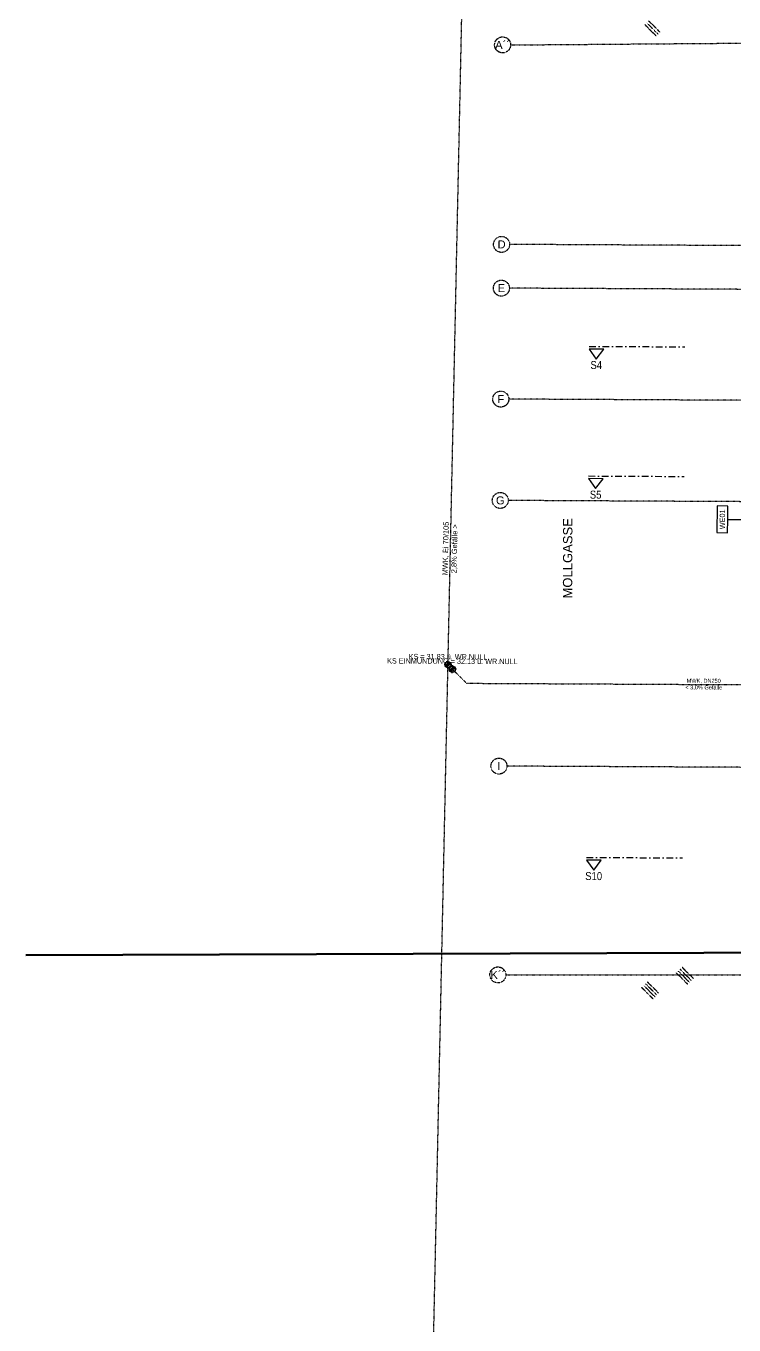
# Model space of a CAD drawing. Header units: millimetres. Extents: x -22184 to 119634, y -59962 to 51543.
# Drawn here: x -22184 to -8900, y -9983 to 14368 of the extents above; entities that cross this region are included whole.
import ezdxf
from ezdxf.enums import TextEntityAlignment as Align

# ---------------------------------------------------------------- set-up
doc = ezdxf.new("R2010")
doc.units = ezdxf.units.MM
for name, pattern in [('DASHDOT', [1, 0.5, -0.25, 0, -0.25]), ('STRICHPUNKT', [1, 0.5, -0.25, 0, -0.25]), ('STRICHPUNKTX2', [2, 1, -0.5, 0, -0.5])]:
    doc.linetypes.add(name, pattern=pattern)
for name, color, linetype in [('01-SCH-G00-Lkg-M0', 8, 'STRICHPUNKTX2'), ('01-SYM-G00-Lkg-Aufbauten', 8, 'Continuous'), ('01-TXT---------M0', 1, 'Continuous'), ('02-AXO-G00-Lkg-M0', 8, 'STRICHPUNKT'), ('02-DIM-G00-LKG-M0', 8, 'Continuous'), ('07-MWK-G00-Lkg-M0', 4, 'STRICHPUNKT'), ('07-SYM-G00-LKG-M0', 8, 'Continuous'), ('07-TXT---------M0', 8, 'Continuous'), ('09-TXT-G00-LKG-M0', 8, 'Continuous')]:
    doc.layers.add(name, color=color, linetype=linetype)
doc.styles.add('ARIAL', font='arial.ttf', dxfattribs={"width": 0.85})
doc.styles.get("Standard").update_dxf_attribs({"font": 'arial.ttf'})
doc.dimstyles.new('pp chromy&schneider', dxfattribs={"dimscale": 0.005, "dimtxt": 25, "dimasz": 10, "dimexe": 0, "dimexo": 0, "dimgap": 5, "dimtad": 1, "dimdec": 1, "dimlfac": 100, "dimrnd": 0.1, "dimzin": 9, "dimdsep": 46, "dimtxsty": 'ARIAL', "dimblk": 'c&s kote', "dimcen": 0, "dimse1": 1, "dimse2": 1, "dimclrd": 8, "dimclrt": 8, "dimadec": 0, "dimazin": 0, "dimtfac": 0.75, "dimtdec": 1, "dimtix": 1, "dimtmove": 2, "dimatfit": 0, "dimldrblk": 'NONE', "dimfxl": 1, "dimtolj": 1, "dimlwd": -1, "dimarcsym": 0})

# ---------------------------------------------------------------- blocks, each defined once
blk = doc.blocks.new('BodenWandaufbau')
blk.add_line((0.597, -0.391), (0.597, -1.811))
blk.add_lwpolyline([(0.597, -0.391), (0.847, -0.391), (0.847, -0.191), (0.347, -0.191), (0.347, -0.391)], close=True)
at = {"layer": '01-TXT---------M0', "color": 0, "style": 'ARIAL', "width": 0.85}
blk.add_attdef('NR', text='', height=0.1, rotation=0, dxfattribs=at).set_placement((0.597, -0.291), align=Align.MIDDLE)
blk = doc.blocks.new('schnittführung')
at = {"color": 4, "linetype": 'DASHDOT', "ltscale": 0.25}
blk.add_line((0.237, -0.138), (0.237, 1.662), dxfattribs=at)
blk.add_line((0.237, -0.138), (0.237, 1.662), dxfattribs=at)
blk.add_line((0.237, -0.138), (0.237, 1.662), dxfattribs=at)
at = {"color": 4}
blk.add_lwpolyline([(0.187, 0.138), (0.187, -0.138), (0, 0)], close=True, dxfattribs=at)
at = {"layer": '07-TXT---------M0', "color": 9, "style": 'ARIAL', "text_generation_flag": 6, "width": 0.85}
blk.add_attdef('SCHNITT', text='', height=0.15, rotation=270, dxfattribs=at).set_placement((-0.037, 0), align=Align.CENTER)
blk = doc.blocks.new('01-HK1')
for p, q in [((-0.001, -0.074), (-0.001, 0.074)), ((0.074, 0), (-0.075, 0))]:
    blk.add_line(p, q)
blk.add_circle((-0.001, 0), 0.0586)
for points in [[(-0.001, 0.059), (0.041, 0.041), (-0.001, 0)], [(-0.001, 0), (0.058, 0), (0.041, 0.041)], [(-0.059, 0), (-0.042, -0.041), (-0.001, 0)], [(-0.042, -0.041), (-0.001, -0.059), (-0.001, 0)]]:
    blk.add_solid(points)
at = {"layer": '01-TXT---------M0', "color": 8, "style": 'ARIAL', "width": 0.85}
blk.add_attdef('HEIGHT', text='', height=0.1, dxfattribs=at).set_placement((0, 0.2), align=Align.TOP_CENTER)
blk = doc.blocks.new('c&s kote')
at = {"color": 8}
for p, q in [((0, -2), (0, 2)), ((0, 2), (0, -2)), ((-2, 0), (2, 0)), ((2, 0), (-2, 0))]:
    blk.add_line(p, q, dxfattribs=at)
blk.add_circle((0, 0), 0.5, dxfattribs=at)
blk = doc.blocks.new('*D373')
at = {"layer": '02-DIM-G00-LKG-M0', "color": 8, "transparency": 16777216}
blk.add_line((-6860, 461), (-6878, -2982), dxfattribs=at)
at = {"layer": 'Defpoints', "color": 0, "transparency": 16777216}
for p in [(-13160, 493), (-7589, -2979), (-6878, -2982)]:
    blk.add_point(p, dxfattribs=at)
at = {"layer": '02-DIM-G00-LKG-M0', "color": 8, "transparency": 16777216, "xscale": 0.05, "yscale": 0.05, "zscale": 0.05}
for p, rotation in [((-6860, 461), 89.70755000015683), ((-6878, -2982), 269.7075500001568)]:
    blk.add_blockref('c&s kote', p, dxfattribs=dict(at, rotation=rotation))
at = {"layer": '02-DIM-G00-LKG-M0', "color": 8, "transparency": 16777216, "insert": (-6869, -1261), "char_height": 0.125, "attachment_point": 5, "rotation": 89.7076, "style": 'ARIAL'}
blk.add_mtext('\\A1;344341.1', dxfattribs=at)
blk = doc.blocks.new('_None')
blk = doc.blocks.new('*D377')
at = {"layer": '02-DIM-G00-LKG-M0', "color": 8, "transparency": 16777216}
blk.add_line((-6793, 13582), (-6810, 10241), dxfattribs=at)
at = {"layer": 'Defpoints', "color": 0, "transparency": 16777216}
for p in [(-7505, 13586), (-13110, 10273), (-6810, 10241)]:
    blk.add_point(p, dxfattribs=at)
at = {"layer": '02-DIM-G00-LKG-M0', "color": 8, "transparency": 16777216, "xscale": 0.05, "yscale": 0.05, "zscale": 0.05}
for p, rotation in [((-6793, 13582), 89.70755000015683), ((-6810, 10241), 269.7075500001568)]:
    blk.add_blockref('c&s kote', p, dxfattribs=dict(at, rotation=rotation))
at = {"layer": '02-DIM-G00-LKG-M0', "color": 8, "transparency": 16777216, "insert": (-6802, 11912), "char_height": 0.125, "attachment_point": 5, "rotation": 89.7076, "style": 'ARIAL'}
blk.add_mtext('\\A1;334150.3', dxfattribs=at)

msp = doc.modelspace()

# ---------------------------------------------------------------- linework, layer by layer
at = {"color": 1, "lineweight": 90}
msp.add_lwpolyline([(-22183.5033, -3051.9809), (94105.7942, -2647.7813)], dxfattribs=at)
at = {"layer": '02-AXO-G00-Lkg-M0'}
for points in [[(-10361.2818, 14182.0663), (-10573.4139, 14394.1983)], [(-10325.9265, 14217.4216), (-10538.0585, 14429.5536)], [(-10290.5712, 14252.7769), (-10502.7032, 14464.909)], [(-13091.2053, 14012.8711), (7928.4005, 14175.7644)], [(8989.4185, 10160.3835), (-13110.2936, 10273.1861)], [(8985.2331, 9340.3941), (-13114.479, 9453.1968)], [(8974.6164, 7260.4212), (-13125.0957, 7373.2239)], [(8964.9184, 5360.446), (-13134.7937, 5473.2487)], [(20053.7112, 323.781), (-13160.2126, 493.3135)], [(-9769.3252, -3596.1482), (-9981.4572, -3384.0161)], [(-9733.9698, -3560.7928), (-9946.1019, -3348.6608)], [(-9698.6145, -3525.4375), (-9910.7465, -3313.3055)], [(-9663.2592, -3490.0822), (-9875.3912, -3277.9501)], [(-13180.1883, -3420.2231), (19758.7147, -3411.9125)], [(-10381.4081, -3834.1139), (-10593.5402, -3621.9818)], [(-10346.0528, -3798.7585), (-10558.1848, -3586.6265)], [(-10310.6975, -3763.4032), (-10522.8295, -3551.2712)], [(-10416.7635, -3869.4692), (-10628.8955, -3657.3372)]]:
    msp.add_lwpolyline(points, dxfattribs=at)
for centre in [(-13241.2033, 14013.6367), (-13260.2916, 10273.9518), (-13264.4771, 9453.9624), (-13275.0938, 7373.9895), (-13284.7918, 5474.0143), (-13310.2106, 494.0792), (-13330.1863, -3419.4575)]:
    msp.add_circle(centre, 150, dxfattribs=at)
at = {"layer": '07-MWK-G00-Lkg-M0'}
msp.add_line((-13922.0305, 2047.2222), (-6074.4282, 2007.166), dxfattribs=at)
for points in [[(-15379.6136, -48568.4252), (-14499.6544, -8595.7358), (-13939.4839, 17737.0981)], [(-13922.0305, 2047.2222), (-14265.8607, 2394.5804)]]:
    msp.add_lwpolyline(points, dxfattribs=at)

# ---------------------------------------------------------------- block references
at = {"layer": '01-SCH-G00-Lkg-M0'}
ref = msp.add_blockref('schnittführung', (-11483.4385, 8124.7983), dxfattribs=dict(at, xscale=-1000, yscale=1000, zscale=1000, rotation=269.7075499993496))
ref.add_attrib('SCHNITT', 'S4', dxfattribs={"layer": '07-TXT---------M0', "color": 9, "extrusion": (0, 0, -1), "height": 150, "rotation": 0.29245, "style": 'ARIAL', "text_generation_flag": 2, "width": 0.85}).set_placement((11483.6287, 8087.5395), align=Align.TOP_CENTER)
ref = msp.add_blockref('schnittführung', (-11495.8409, 5694.9805), dxfattribs=dict(at, xscale=-1000, yscale=1000, zscale=1000, rotation=269.7075499993496))
ref.add_attrib('SCHNITT', 'S5', dxfattribs={"layer": '07-TXT---------M0', "color": 9, "extrusion": (0, 0, -1), "height": 150, "rotation": 0.29245, "style": 'ARIAL', "text_generation_flag": 2, "width": 0.85}).set_placement((11496.0311, 5657.7217), align=Align.TOP_CENTER)
ref = msp.add_blockref('schnittführung', (-11532.3359, -1454.9263), dxfattribs=dict(at, xscale=-1000, yscale=1000, zscale=1000, rotation=269.7075499993496))
ref.add_attrib('SCHNITT', 'S10', dxfattribs={"layer": '07-TXT---------M0', "color": 9, "extrusion": (0, 0, -1), "height": 150, "rotation": 0.29245, "style": 'ARIAL', "text_generation_flag": 2, "width": 0.85}).set_placement((11532.5261, -1492.1851), align=Align.TOP_CENTER)
at = {"layer": '01-SYM-G00-Lkg-Aufbauten', "xscale": 1000, "yscale": 1000, "zscale": 1000, "rotation": 89.7075500132679}
msp.add_blockref('BodenWandaufbau', (-9412.4745, 4524.6552), dxfattribs=at).add_auto_attribs({'NR': 'WE01'})
at = {"layer": '07-SYM-G00-LKG-M0', "xscale": 1000, "yscale": 1000, "zscale": 1000, "rotation": 359.707550017359}
for p, values in [((-14183.4206, 2311.2944), {'HEIGHT': 'KS EINMÜNDUNG = 32.13 ü. WR.NULL'}), ((-14265.8607, 2394.5804), {'HEIGHT': 'KS = 31.83 ü. WR.NULL'})]:
    msp.add_blockref('01-HK1', p, dxfattribs=at).add_auto_attribs(values)

# ---------------------------------------------------------------- texts
at = {"layer": '02-AXO-G00-Lkg-M0', "char_height": 150, "width": 246.7, "attachment_point": 5}
for s, insert, rotation in [('{\\fArial|b0|i0|c0|p34;A´´}', (-13241.2033, 14013.6367), 359.70750439), ('{\\fArial|b0|i0|c0|p34;D}', (-13260.2916, 10273.9518), 359.70755), ('{\\fArial|b0|i0|c0|p34;E}', (-13264.4771, 9453.9624), 359.70755), ('{\\fArial|b0|i0|c0|p34;F}', (-13275.0938, 7373.9895), 359.70755), ('{\\fArial|b0|i0|c0|p34;G}', (-13284.7918, 5474.0143), 359.70755), ('{\\fArial|b0|i0|c0|p34;I}', (-13310.2106, 494.0792), 359.70755), ('{\\fArial|b0|i0|c0|p34;K´´}', (-13330.1863, -3419.4575), 359.70750439)]:
    msp.add_mtext(s, dxfattribs=dict(at, insert=insert, rotation=rotation))
at = {"layer": '07-SYM-G00-LKG-M0', "attachment_point": 5}
for s, insert, char_height, width, rotation in [('{\\fArial|b0|i0|c0|p34;MWK, Ei 70/105\\P2,8% Gefälle >}', (-14219.5691, 4570.6811), 100, 3168.65, 88.73894196), ('{\\fArial|b0|i0|c0|p34;MWK, DN250\\P< 3,0% Gefälle}', (-9467.9685, 2024.4876), 75, 1943.45, 359.66515)]:
    msp.add_mtext(s, dxfattribs=dict(at, insert=insert, char_height=char_height, width=width, rotation=rotation))
at = {"layer": '09-TXT-G00-LKG-M0', "insert": (-12110.6712, 3635.6305), "char_height": 175, "width": 3408.1, "attachment_point": 1, "rotation": 89.81365196}
msp.add_mtext('{\\fArial|b0|i0|c0|p34;MOLLGASSE}', dxfattribs=at)

# ---------------------------------------------------------------- dimensions: what is measured, and where the dimension line sits
at = {"layer": '02-DIM-G00-LKG-M0'}
for base, p1, p2, picture, middle in [((-6810.3757, 10241.0297), (-7504.8102, 13586.1203), (-13110.2936, 10273.1861), '*D377', (-6801.9367, 11911.7597)), ((-6877.8705, -2982.2091), (-13160.2126, 493.3135), (-7589.3607, -2978.5775), '*D373', (-6869.1714, -1260.5255))]:
    dim = msp.add_linear_dim(base=base, p1=p1, p2=p2, angle=89.70755, dimstyle='pp chromy&schneider', override={"dimzin": 8}, dxfattribs=at)
    dim.commit()
    dim.dimension.update_dxf_attribs({"geometry": picture, "text_midpoint": middle})

doc.saveas('drawing.dxf')
